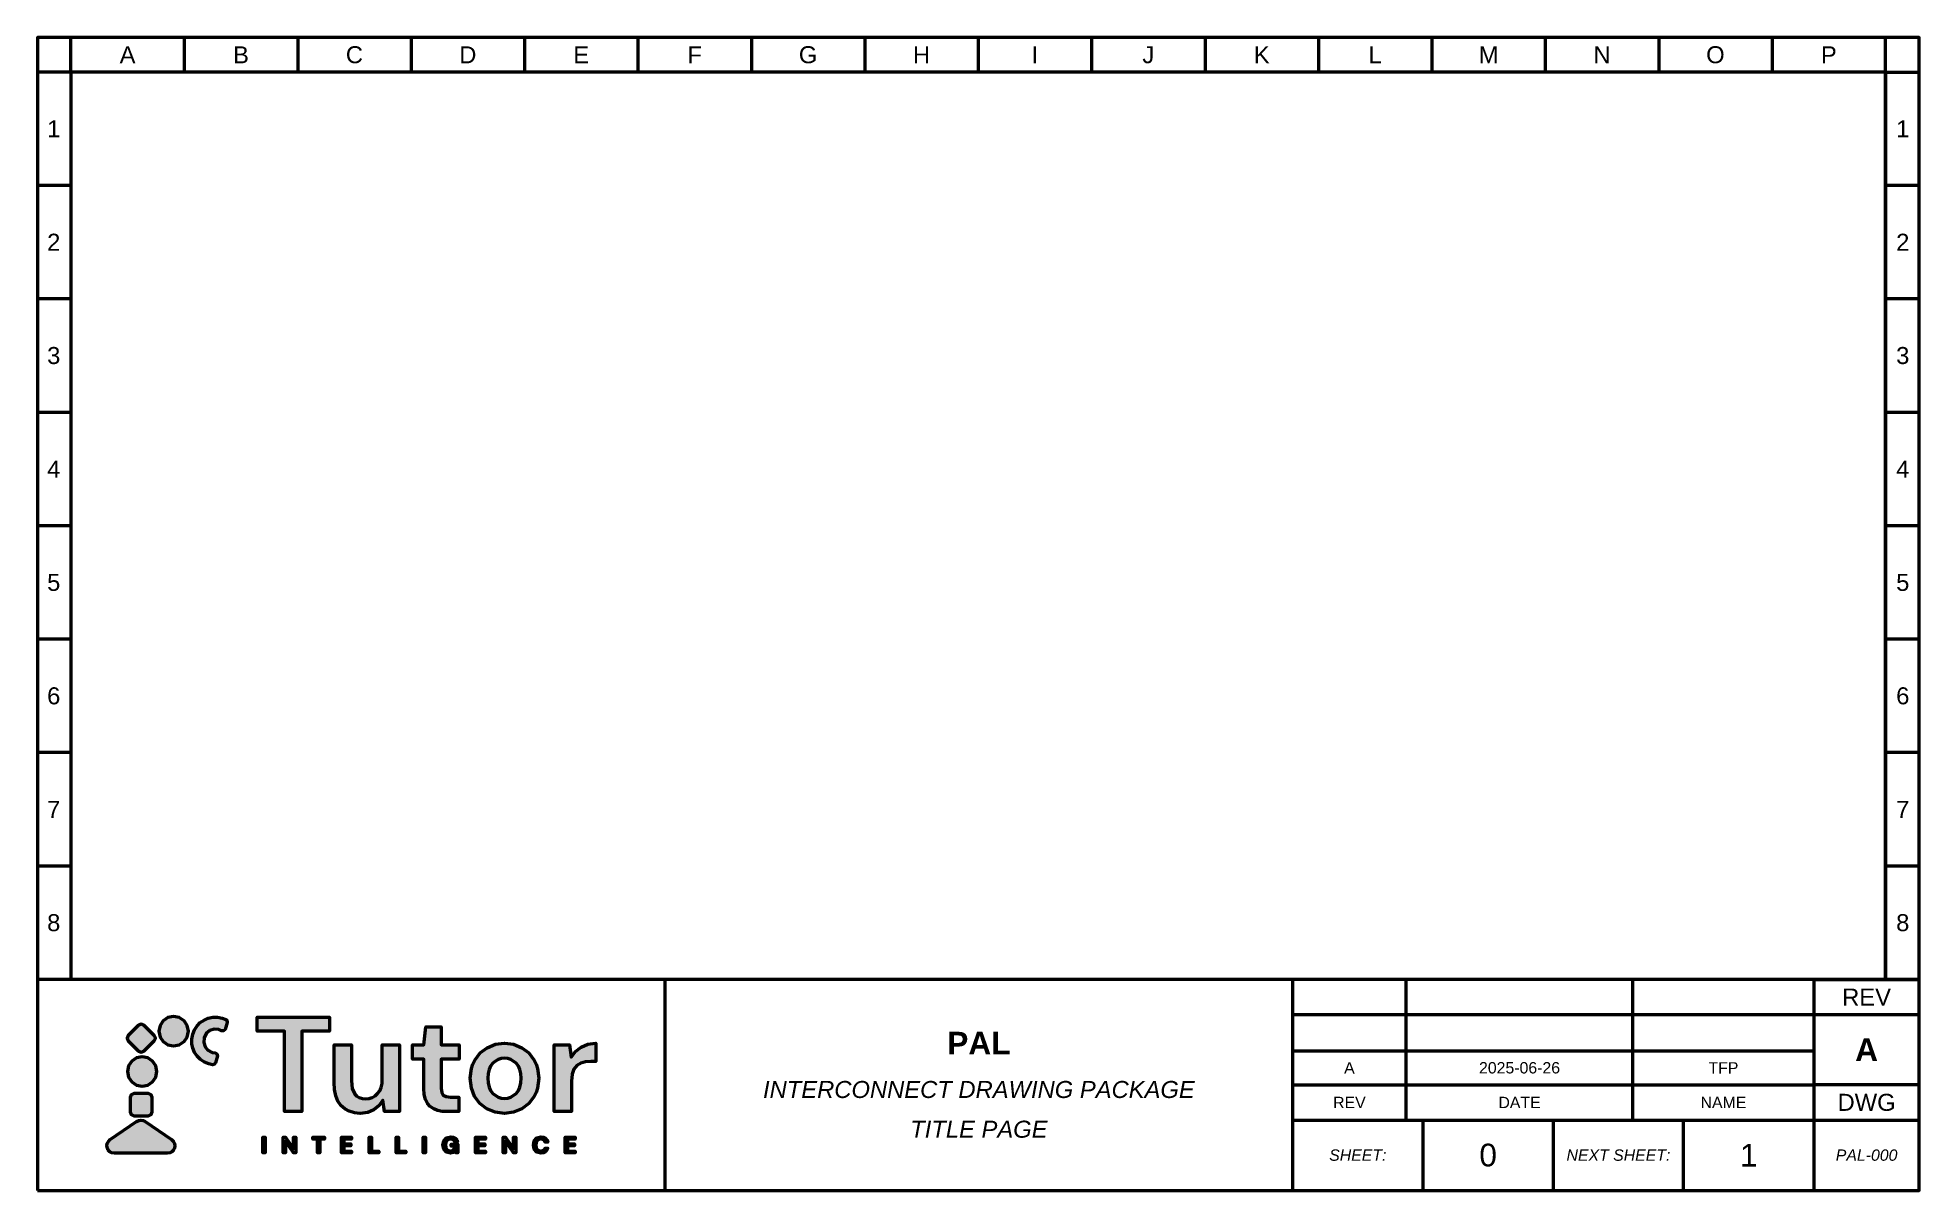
# Paper-space layout 'Example_layout' of a CAD drawing. Header units: inches. Extents: x 0 to 16.6, y 0 to 10.2.
import ezdxf

# ---------------------------------------------------------------- set-up
doc = ezdxf.new("R2010")
doc.units = ezdxf.units.IN
doc.header["$MEASUREMENT"] = 0
doc.layers.add('Layer 1', color=7, linetype='Continuous')
doc.styles.get("Standard").update_dxf_attribs({"font": 'arial.ttf'})

psp = doc.layouts.new('Example_layout')

# ---------------------------------------------------------------- hatches: boundary and pattern name
at = {"lineweight": 50, "true_color": 0x347eec}
h = psp.add_hatch(color=150, dxfattribs=at)
h.dxf.hatch_style = 1
h.paths.add_polyline_path([(1.153, 0.337), (1.175, 0.34), (1.194, 0.35), (1.208, 0.365), (1.216, 0.383), (1.219, 0.403), (1.216, 0.423), (1.207, 0.441), (1.19, 0.457), (0.958, 0.616), (0.94, 0.625), (0.92, 0.628), (0.901, 0.625), (0.883, 0.616), (0.65, 0.457), (0.634, 0.441), (0.624, 0.423), (0.621, 0.403), (0.625, 0.383), (0.633, 0.365), (0.647, 0.35), (0.665, 0.34), (0.688, 0.337)])
h.paths.add_polyline_path([(0.859, 0.863), (0.836, 0.853), (0.826, 0.83), (0.826, 0.701), (0.836, 0.678), (0.859, 0.668), (0.988, 0.668), (1.012, 0.678), (1.021, 0.701), (1.021, 0.83), (1.012, 0.853), (0.988, 0.863)])
h.paths.add_polyline_path([(0.932, 0.928), (0.983, 0.938), (1.024, 0.966), (1.052, 1.008), (1.062, 1.058), (1.052, 1.109), (1.024, 1.15), (0.983, 1.178), (0.932, 1.188), (0.882, 1.178), (0.84, 1.15), (0.812, 1.109), (0.802, 1.058), (0.812, 1.008), (0.84, 0.966), (0.882, 0.938)])
h.paths.add_polyline_path([(1.038, 1.328), (1.048, 1.351), (1.038, 1.374), (0.947, 1.465), (0.924, 1.475), (0.9, 1.465), (0.809, 1.374), (0.8, 1.351), (0.809, 1.328), (0.9, 1.236), (0.924, 1.227), (0.947, 1.236)])
h.paths.add_polyline_path([(1.117, 1.321), (1.158, 1.293), (1.209, 1.283), (1.259, 1.293), (1.301, 1.321), (1.328, 1.362), (1.339, 1.413), (1.328, 1.463), (1.301, 1.505), (1.259, 1.533), (1.209, 1.543), (1.158, 1.533), (1.117, 1.505), (1.089, 1.463), (1.079, 1.413), (1.089, 1.362)])
h.paths.add_polyline_path([(1.37, 1.303), (1.378, 1.263), (1.394, 1.226), (1.417, 1.193), (1.445, 1.164), (1.48, 1.141), (1.519, 1.125), (1.552, 1.118), (1.568, 1.122), (1.577, 1.135), (1.595, 1.197), (1.591, 1.214), (1.575, 1.222), (1.549, 1.226), (1.512, 1.245), (1.486, 1.276), (1.474, 1.315), (1.478, 1.356), (1.497, 1.393), (1.528, 1.419), (1.567, 1.431), (1.608, 1.428), (1.632, 1.417), (1.65, 1.415), (1.663, 1.427), (1.681, 1.489), (1.68, 1.505), (1.669, 1.516), (1.638, 1.528), (1.596, 1.536), (1.555, 1.536), (1.515, 1.527), (1.478, 1.511), (1.444, 1.489), (1.416, 1.46), (1.393, 1.425), (1.377, 1.386), (1.369, 1.344)])
at = {"lineweight": 50, "true_color": 0x000000}
h = psp.add_hatch(color=18, dxfattribs=at)
h.dxf.hatch_style = 1
h.paths.add_polyline_path([(2.34, 1.414), (2.584, 1.414), (2.584, 1.536), (1.946, 1.536), (1.946, 1.414), (2.188, 1.414), (2.188, 0.704), (2.34, 0.704)])
h.paths.add_polyline_path([(2.625, 0.961), (2.628, 0.898), (2.639, 0.843), (2.658, 0.797), (2.684, 0.758), (2.718, 0.728), (2.757, 0.707), (2.803, 0.694), (2.855, 0.689), (2.92, 0.697), (2.975, 0.72), (3.021, 0.757), (3.055, 0.804), (3.067, 0.704), (3.201, 0.704), (3.201, 1.293), (3.049, 1.293), (3.049, 0.989), (3.047, 0.951), (3.039, 0.917), (3.026, 0.888), (3.008, 0.863), (2.986, 0.843), (2.961, 0.829), (2.934, 0.821), (2.904, 0.818), (2.873, 0.82), (2.846, 0.828), (2.824, 0.841), (2.807, 0.858), (2.783, 0.908), (2.776, 0.975), (2.776, 1.293), (2.625, 1.293)])
h.paths.add_polyline_path([(3.416, 0.909), (3.419, 0.856), (3.43, 0.812), (3.447, 0.776), (3.472, 0.749), (3.502, 0.729), (3.537, 0.715), (3.576, 0.706), (3.62, 0.704), (3.724, 0.704), (3.724, 0.833), (3.65, 0.833), (3.611, 0.837), (3.586, 0.849), (3.573, 0.872), (3.568, 0.908), (3.568, 1.166), (3.727, 1.166), (3.727, 1.293), (3.568, 1.293), (3.568, 1.452), (3.434, 1.452), (3.416, 1.293), (3.315, 1.293), (3.315, 1.166), (3.416, 1.166)])
h.paths.add_polyline_path([(3.834, 0.912), (3.863, 0.837), (3.91, 0.775), (3.971, 0.729), (4.045, 0.699), (4.126, 0.689), (4.207, 0.699), (4.279, 0.729), (4.341, 0.775), (4.388, 0.837), (4.405, 0.873), (4.418, 0.912), (4.428, 0.999), (4.418, 1.084), (4.405, 1.123), (4.388, 1.159), (4.341, 1.222), (4.279, 1.268), (4.207, 1.298), (4.127, 1.308), (4.046, 1.298), (3.973, 1.268), (3.912, 1.222), (3.864, 1.159), (3.847, 1.123), (3.834, 1.084), (3.824, 0.999)])
h.paths.add_polyline_path([(3.98, 0.999), (3.982, 1.04), (3.99, 1.076), (4.004, 1.106), (4.023, 1.131), (4.046, 1.15), (4.071, 1.164), (4.098, 1.173), (4.127, 1.176), (4.155, 1.173), (4.182, 1.164), (4.229, 1.131), (4.249, 1.106), (4.262, 1.076), (4.271, 1.04), (4.273, 0.999), (4.271, 0.957), (4.262, 0.921), (4.249, 0.891), (4.229, 0.865), (4.182, 0.832), (4.155, 0.824), (4.126, 0.821), (4.097, 0.824), (4.07, 0.832), (4.023, 0.865), (4.004, 0.891), (3.99, 0.921), (3.982, 0.957)], flags=16)
h.paths.add_polyline_path([(4.564, 0.704), (4.716, 0.704), (4.716, 0.972), (4.722, 1.033), (4.738, 1.078), (4.764, 1.111), (4.8, 1.132), (4.841, 1.143), (4.889, 1.147), (4.932, 1.147), (4.932, 1.308), (4.861, 1.299), (4.801, 1.273), (4.752, 1.234), (4.714, 1.183), (4.7, 1.293), (4.564, 1.293)])
h.paths.add_polyline_path([(1.995, 0.34), (2.016, 0.34), (2.016, 0.479), (1.995, 0.479)])
h.paths.add_polyline_path([(2.196, 0.445), (2.265, 0.34), (2.286, 0.34), (2.286, 0.479), (2.265, 0.479), (2.265, 0.375), (2.196, 0.479), (2.175, 0.479), (2.175, 0.34), (2.196, 0.34)])
h.paths.add_polyline_path([(2.478, 0.34), (2.499, 0.34), (2.499, 0.462), (2.54, 0.462), (2.54, 0.479), (2.437, 0.479), (2.437, 0.462), (2.478, 0.462)])
h.paths.add_polyline_path([(2.69, 0.34), (2.778, 0.34), (2.778, 0.357), (2.711, 0.357), (2.711, 0.402), (2.772, 0.402), (2.772, 0.419), (2.711, 0.419), (2.711, 0.462), (2.778, 0.462), (2.778, 0.479), (2.69, 0.479)])
h.paths.add_polyline_path([(2.934, 0.34), (3.018, 0.34), (3.018, 0.357), (2.955, 0.357), (2.955, 0.479), (2.934, 0.479)])
h.paths.add_polyline_path([(3.171, 0.34), (3.255, 0.34), (3.255, 0.357), (3.192, 0.357), (3.192, 0.479), (3.171, 0.479)])
h.paths.add_polyline_path([(3.409, 0.34), (3.43, 0.34), (3.43, 0.479), (3.409, 0.479)])
h = psp.add_hatch(color=18, dxfattribs=at)
h.dxf.hatch_style = 1
h.paths.add_polyline_path([(3.606, 0.409), (3.609, 0.431), (3.618, 0.448), (3.633, 0.458), (3.652, 0.462), (3.676, 0.456), (3.689, 0.438), (3.713, 0.438), (3.705, 0.456), (3.692, 0.47), (3.674, 0.479), (3.652, 0.481), (3.616, 0.472), (3.592, 0.447), (3.584, 0.409), (3.592, 0.372), (3.615, 0.347), (3.649, 0.338), (3.676, 0.344), (3.694, 0.361), (3.696, 0.34), (3.715, 0.34), (3.715, 0.416), (3.656, 0.416), (3.656, 0.399), (3.694, 0.399), (3.681, 0.368), (3.669, 0.36), (3.65, 0.357), (3.632, 0.36), (3.618, 0.37), (3.609, 0.387)])
h = psp.add_hatch(color=18, dxfattribs=at)
h.dxf.hatch_style = 1
h.paths.add_polyline_path([(3.892, 0.402), (3.953, 0.402), (3.953, 0.419), (3.892, 0.419), (3.892, 0.462), (3.959, 0.462), (3.959, 0.479), (3.871, 0.479), (3.871, 0.34), (3.959, 0.34), (3.959, 0.357), (3.892, 0.357)])
h.paths.add_polyline_path([(4.115, 0.34), (4.136, 0.34), (4.136, 0.445), (4.206, 0.34), (4.227, 0.34), (4.227, 0.479), (4.206, 0.479), (4.206, 0.375), (4.136, 0.479), (4.115, 0.479)])
h.paths.add_polyline_path([(4.402, 0.41), (4.405, 0.432), (4.415, 0.448), (4.429, 0.459), (4.447, 0.463), (4.472, 0.455), (4.484, 0.436), (4.507, 0.436), (4.5, 0.455), (4.487, 0.47), (4.47, 0.478), (4.448, 0.481), (4.412, 0.472), (4.389, 0.447), (4.381, 0.41), (4.389, 0.372), (4.412, 0.347), (4.448, 0.338), (4.47, 0.341), (4.487, 0.35), (4.5, 0.364), (4.507, 0.382), (4.484, 0.382), (4.472, 0.364), (4.447, 0.357), (4.429, 0.36), (4.415, 0.371), (4.405, 0.388)])
h.paths.add_polyline_path([(4.661, 0.34), (4.749, 0.34), (4.749, 0.357), (4.682, 0.357), (4.682, 0.402), (4.743, 0.402), (4.743, 0.419), (4.682, 0.419), (4.682, 0.462), (4.749, 0.462), (4.749, 0.479), (4.661, 0.479)])

# ---------------------------------------------------------------- linework, layer by layer
at = {"lineweight": 50}
for p, q in [((0.303, 9.869), (0.303, 10.173)), ((1.303, 10.173), (1.303, 9.869)), ((2.303, 10.173), (2.303, 9.869)), ((3.303, 10.173), (3.303, 9.869)), ((4.303, 10.173), (4.303, 9.869)), ((5.303, 10.173), (5.303, 9.869)), ((6.303, 10.173), (6.303, 9.869)), ((7.303, 10.173), (7.303, 9.869)), ((8.303, 10.173), (8.303, 9.869)), ((9.303, 10.173), (9.303, 9.869)), ((10.303, 10.173), (10.303, 9.869)), ((11.303, 10.173), (11.303, 9.869)), ((12.303, 10.173), (12.303, 9.869)), ((13.303, 10.173), (13.303, 9.869)), ((14.303, 10.173), (14.303, 9.869)), ((15.303, 10.173), (15.303, 9.869)), ((16.303, 9.869), (16.303, 10.173)), ((0.303, 9.869), (0.01, 9.869)), ((16.303, 9.869), (16.303, 1.869)), ((16.303, 9.869), (16.601, 9.869)), ((0.303, 8.869), (0.01, 8.869)), ((16.601, 8.869), (16.303, 8.869)), ((0.303, 7.869), (0.01, 7.869)), ((16.601, 7.869), (16.303, 7.869)), ((0.303, 6.869), (0.01, 6.869)), ((16.601, 6.869), (16.303, 6.869)), ((0.303, 5.869), (0.01, 5.869)), ((16.601, 5.869), (16.303, 5.869)), ((0.303, 4.869), (0.01, 4.869)), ((16.601, 4.869), (16.303, 4.869)), ((0.303, 3.869), (0.01, 3.869)), ((16.601, 3.869), (16.303, 3.869)), ((0.303, 2.869), (0.01, 2.869)), ((16.601, 2.869), (16.303, 2.869)), ((16.601, 1.869), (0.01, 1.869)), ((5.543, 0.01), (5.543, 1.869)), ((11.076, 0.01), (11.076, 1.869)), ((12.076, 0.629), (12.076, 1.869)), ((14.076, 0.629), (14.076, 1.869)), ((15.672, 1.869), (15.672, 0.01)), ((15.672, 1.869), (16.601, 1.869)), ((11.076, 1.559), (15.672, 1.559)), ((15.672, 1.559), (16.601, 1.559)), ((11.076, 1.239), (15.672, 1.239)), ((11.076, 0.94), (15.672, 0.94)), ((16.601, 0.94), (15.672, 0.94)), ((11.076, 0.629), (15.672, 0.629)), ((12.225, 0.01), (12.225, 0.629)), ((13.374, 0.01), (13.374, 0.629)), ((14.523, 0.01), (14.523, 0.629)), ((15.672, 0.629), (16.601, 0.629))]:
    psp.add_line(p, q, dxfattribs=at)
psp.add_lwpolyline([(0.01, 0.01), (16.601, 0.01), (16.601, 10.173), (0.01, 10.173)], close=True, dxfattribs=at)
psp.add_lwpolyline([(16.303, 1.869), (16.303, 9.869), (0.303, 9.869), (0.303, 1.869)], dxfattribs=at)
at = {"layer": 'Layer 1', "color": 150, "lineweight": 50, "true_color": 0x347eec}
for points in [[(1.339, 1.413), (1.328, 1.463), (1.301, 1.505), (1.259, 1.533), (1.209, 1.543), (1.158, 1.533), (1.117, 1.505), (1.089, 1.463), (1.079, 1.413), (1.089, 1.362), (1.117, 1.321), (1.158, 1.293), (1.209, 1.283), (1.259, 1.293), (1.301, 1.321), (1.328, 1.362), (1.339, 1.413), (1.339, 1.413)], [(1.577, 1.135), (1.568, 1.122), (1.552, 1.118), (1.519, 1.125), (1.48, 1.141), (1.445, 1.164), (1.417, 1.193), (1.394, 1.226), (1.378, 1.263), (1.37, 1.303), (1.369, 1.344), (1.377, 1.386), (1.393, 1.425), (1.416, 1.46), (1.444, 1.489), (1.478, 1.511), (1.515, 1.527), (1.555, 1.536), (1.596, 1.536), (1.638, 1.528), (1.669, 1.516), (1.68, 1.505), (1.681, 1.489), (1.663, 1.427), (1.65, 1.415), (1.632, 1.417), (1.608, 1.428), (1.567, 1.431), (1.528, 1.419), (1.497, 1.393), (1.478, 1.356), (1.474, 1.315), (1.486, 1.276), (1.512, 1.245), (1.549, 1.226), (1.575, 1.222), (1.591, 1.214), (1.595, 1.197), (1.577, 1.135), (1.577, 1.135)], [(0.9, 1.236), (0.924, 1.227), (0.947, 1.236), (1.038, 1.328), (1.048, 1.351), (1.038, 1.374), (0.947, 1.465), (0.924, 1.475), (0.9, 1.465), (0.809, 1.374), (0.8, 1.351), (0.809, 1.328), (0.9, 1.236), (0.9, 1.236)], [(1.062, 1.058), (1.052, 1.109), (1.024, 1.15), (0.983, 1.178), (0.932, 1.188), (0.882, 1.178), (0.84, 1.15), (0.812, 1.109), (0.802, 1.058), (0.812, 1.008), (0.84, 0.966), (0.882, 0.938), (0.932, 0.928), (0.983, 0.938), (1.024, 0.966), (1.052, 1.008), (1.062, 1.058), (1.062, 1.058)], [(0.826, 0.701), (0.836, 0.678), (0.859, 0.668), (0.988, 0.668), (1.012, 0.678), (1.021, 0.701), (1.021, 0.83), (1.012, 0.853), (0.988, 0.863), (0.859, 0.863), (0.836, 0.853), (0.826, 0.83), (0.826, 0.701), (0.826, 0.701)], [(0.883, 0.616), (0.901, 0.625), (0.92, 0.628), (0.94, 0.625), (0.958, 0.616), (1.19, 0.457), (1.207, 0.441), (1.216, 0.423), (1.219, 0.403), (1.216, 0.383), (1.208, 0.365), (1.194, 0.35), (1.175, 0.34), (1.153, 0.337), (0.688, 0.337), (0.665, 0.34), (0.647, 0.35), (0.633, 0.365), (0.625, 0.383), (0.621, 0.403), (0.624, 0.423), (0.634, 0.441), (0.65, 0.457), (0.883, 0.616), (0.883, 0.616)]]:
    psp.add_lwpolyline(points, close=True, dxfattribs=at)
at = {"layer": 'Layer 1', "color": 7, "lineweight": 50}
for points in [[(2.188, 0.704), (2.188, 1.414), (1.946, 1.414), (1.946, 1.536), (2.584, 1.536), (2.584, 1.414), (2.34, 1.414), (2.34, 0.704), (2.188, 0.704), (2.188, 0.704)], [(3.62, 0.704), (3.576, 0.706), (3.537, 0.715), (3.502, 0.729), (3.472, 0.749), (3.447, 0.776), (3.43, 0.812), (3.419, 0.856), (3.416, 0.909), (3.416, 1.166), (3.315, 1.166), (3.315, 1.293), (3.416, 1.293), (3.434, 1.452), (3.568, 1.452), (3.568, 1.293), (3.727, 1.293), (3.727, 1.166), (3.568, 1.166), (3.568, 0.908), (3.573, 0.872), (3.586, 0.849), (3.611, 0.837), (3.65, 0.833), (3.724, 0.833), (3.724, 0.704), (3.62, 0.704), (3.62, 0.704)], [(2.855, 0.689), (2.803, 0.694), (2.757, 0.707), (2.718, 0.728), (2.684, 0.758), (2.658, 0.797), (2.639, 0.843), (2.628, 0.898), (2.625, 0.961), (2.625, 1.293), (2.776, 1.293), (2.776, 0.975), (2.783, 0.908), (2.807, 0.858), (2.824, 0.841), (2.846, 0.828), (2.873, 0.82), (2.904, 0.818), (2.934, 0.821), (2.961, 0.829), (2.986, 0.843), (3.008, 0.863), (3.026, 0.888), (3.039, 0.917), (3.047, 0.951), (3.049, 0.989), (3.049, 1.293), (3.201, 1.293), (3.201, 0.704), (3.067, 0.704), (3.055, 0.804), (3.021, 0.757), (2.975, 0.72), (2.92, 0.697), (2.855, 0.689), (2.855, 0.689)], [(4.126, 0.689), (4.045, 0.699), (3.971, 0.729), (3.91, 0.775), (3.863, 0.837), (3.834, 0.912), (3.824, 0.999), (3.834, 1.084), (3.847, 1.123), (3.864, 1.159), (3.912, 1.222), (3.973, 1.268), (4.046, 1.298), (4.127, 1.308), (4.207, 1.298), (4.279, 1.268), (4.341, 1.222), (4.388, 1.159), (4.405, 1.123), (4.418, 1.084), (4.428, 0.999), (4.418, 0.912), (4.405, 0.873), (4.388, 0.837), (4.341, 0.775), (4.279, 0.729), (4.207, 0.699), (4.126, 0.689), (4.126, 0.689)], [(4.126, 0.821), (4.155, 0.824), (4.182, 0.832), (4.229, 0.865), (4.249, 0.891), (4.262, 0.921), (4.271, 0.957), (4.273, 0.999), (4.271, 1.04), (4.262, 1.076), (4.249, 1.106), (4.229, 1.131), (4.182, 1.164), (4.155, 1.173), (4.127, 1.176), (4.098, 1.173), (4.071, 1.164), (4.046, 1.15), (4.023, 1.131), (4.004, 1.106), (3.99, 1.076), (3.982, 1.04), (3.98, 0.999), (3.982, 0.957), (3.99, 0.921), (4.004, 0.891), (4.023, 0.865), (4.07, 0.832), (4.097, 0.824), (4.126, 0.821), (4.126, 0.821)], [(4.564, 0.704), (4.564, 1.293), (4.7, 1.293), (4.714, 1.183), (4.752, 1.234), (4.801, 1.273), (4.861, 1.299), (4.932, 1.308), (4.932, 1.147), (4.889, 1.147), (4.841, 1.143), (4.8, 1.132), (4.764, 1.111), (4.738, 1.078), (4.722, 1.033), (4.716, 0.972), (4.716, 0.704), (4.564, 0.704), (4.564, 0.704)], [(1.995, 0.34), (1.995, 0.479), (2.016, 0.479), (2.016, 0.34), (1.995, 0.34), (1.995, 0.34)], [(2.175, 0.34), (2.175, 0.479), (2.196, 0.479), (2.265, 0.375), (2.265, 0.479), (2.286, 0.479), (2.286, 0.34), (2.265, 0.34), (2.196, 0.445), (2.196, 0.34), (2.175, 0.34), (2.175, 0.34)], [(2.478, 0.34), (2.478, 0.462), (2.437, 0.462), (2.437, 0.479), (2.54, 0.479), (2.54, 0.462), (2.499, 0.462), (2.499, 0.34), (2.478, 0.34), (2.478, 0.34)], [(2.69, 0.34), (2.69, 0.479), (2.778, 0.479), (2.778, 0.462), (2.711, 0.462), (2.711, 0.419), (2.772, 0.419), (2.772, 0.402), (2.711, 0.402), (2.711, 0.357), (2.778, 0.357), (2.778, 0.34), (2.69, 0.34), (2.69, 0.34)], [(2.934, 0.34), (2.934, 0.479), (2.955, 0.479), (2.955, 0.357), (3.018, 0.357), (3.018, 0.34), (2.934, 0.34), (2.934, 0.34)], [(3.171, 0.34), (3.171, 0.479), (3.192, 0.479), (3.192, 0.357), (3.255, 0.357), (3.255, 0.34), (3.171, 0.34), (3.171, 0.34)], [(3.409, 0.34), (3.409, 0.479), (3.43, 0.479), (3.43, 0.34), (3.409, 0.34), (3.409, 0.34)], [(3.649, 0.338), (3.615, 0.347), (3.592, 0.372), (3.584, 0.409), (3.592, 0.447), (3.616, 0.472), (3.652, 0.481), (3.674, 0.479), (3.692, 0.47), (3.705, 0.456), (3.713, 0.438), (3.689, 0.438), (3.676, 0.456), (3.652, 0.462), (3.633, 0.458), (3.618, 0.448), (3.609, 0.431), (3.606, 0.409), (3.609, 0.387), (3.618, 0.37), (3.632, 0.36), (3.65, 0.357), (3.669, 0.36), (3.681, 0.368), (3.694, 0.399), (3.656, 0.399), (3.656, 0.416), (3.715, 0.416), (3.715, 0.34), (3.696, 0.34), (3.694, 0.361), (3.676, 0.344), (3.649, 0.338), (3.649, 0.338)], [(3.871, 0.34), (3.871, 0.479), (3.959, 0.479), (3.959, 0.462), (3.892, 0.462), (3.892, 0.419), (3.953, 0.419), (3.953, 0.402), (3.892, 0.402), (3.892, 0.357), (3.959, 0.357), (3.959, 0.34), (3.871, 0.34), (3.871, 0.34)], [(4.115, 0.34), (4.115, 0.479), (4.136, 0.479), (4.206, 0.375), (4.206, 0.479), (4.227, 0.479), (4.227, 0.34), (4.206, 0.34), (4.136, 0.445), (4.136, 0.34), (4.115, 0.34), (4.115, 0.34)], [(4.448, 0.338), (4.412, 0.347), (4.389, 0.372), (4.381, 0.41), (4.389, 0.447), (4.412, 0.472), (4.448, 0.481), (4.47, 0.478), (4.487, 0.47), (4.5, 0.455), (4.507, 0.436), (4.484, 0.436), (4.472, 0.455), (4.447, 0.463), (4.429, 0.459), (4.415, 0.448), (4.405, 0.432), (4.402, 0.41), (4.405, 0.388), (4.415, 0.371), (4.429, 0.36), (4.447, 0.357), (4.472, 0.364), (4.484, 0.382), (4.507, 0.382), (4.5, 0.364), (4.487, 0.35), (4.47, 0.341), (4.448, 0.338), (4.448, 0.338)], [(4.661, 0.34), (4.661, 0.479), (4.749, 0.479), (4.749, 0.462), (4.682, 0.462), (4.682, 0.419), (4.743, 0.419), (4.743, 0.402), (4.682, 0.402), (4.682, 0.357), (4.749, 0.357), (4.749, 0.34), (4.661, 0.34), (4.661, 0.34)]]:
    psp.add_lwpolyline(points, close=True, dxfattribs=at)

# ---------------------------------------------------------------- texts
at = {"lineweight": 50}
for s, width, heights, insert, char_height, attachment_point in [('\\pxqc;A', 1, [0], (0.303, 10.021), 0.15, 4), ('\\pxqc;B', 1, [0], (1.303, 10.021), 0.15, 4), ('\\pxqc;C', 1, [0], (2.303, 10.021), 0.15, 4), ('\\pxqc;D', 1, [0], (3.303, 10.021), 0.15, 4), ('\\pxqc;E', 1, [0], (4.303, 10.021), 0.15, 4), ('\\pxqc;F', 1, [0], (5.303, 10.021), 0.15, 4), ('\\pxqc;G', 1, [0], (6.303, 10.021), 0.15, 4), ('\\pxqc;H', 1, [0], (7.303, 10.021), 0.15, 4), ('\\pxqc;I', 1, [0], (8.303, 10.021), 0.15, 4), ('\\pxqc;J', 1, [0], (9.303, 10.021), 0.15, 4), ('\\pxqc;K', 1, [0], (10.303, 10.021), 0.15, 4), ('\\pxqc;L', 1, [0], (11.303, 10.021), 0.15, 4), ('\\pxqc;M', 1, [0], (12.303, 10.021), 0.15, 4), ('\\pxqc;N', 1, [0], (13.303, 10.021), 0.15, 4), ('\\pxqc;O', 1, [0], (14.303, 10.021), 0.15, 4), ('\\pxqc;P', 1, [0], (15.303, 10.021), 0.15, 4), ('1', 0.28267, [0.985], (0.152, 9.369), 0.15, 5), ('1', 0.28267, [0.985], (16.455, 9.369), 0.15, 5), ('2', 0.28267, [0.985], (0.152, 8.369), 0.15, 5), ('2', 0.28267, [0.985], (16.455, 8.369), 0.15, 5), ('3', 0.28267, [0.985], (0.152, 7.369), 0.15, 5), ('3', 0.28267, [0.985], (16.455, 7.369), 0.15, 5), ('4', 0.28267, [0.985], (0.152, 6.369), 0.15, 5), ('4', 0.28267, [0.985], (16.455, 6.369), 0.15, 5), ('5', 0.28267, [0.985], (0.152, 5.369), 0.15, 5), ('5', 0.28267, [0.985], (16.455, 5.369), 0.15, 5), ('6', 0.28267, [0.985], (0.152, 4.369), 0.15, 5), ('6', 0.28267, [0.985], (16.455, 4.369), 0.15, 5), ('7', 0.28267, [0.985], (0.152, 3.369), 0.15, 5), ('7', 0.28267, [0.985], (16.455, 3.369), 0.15, 5), ('8', 0.28267, [0.985], (0.152, 2.369), 0.15, 5), ('8', 0.28267, [0.985], (16.455, 2.369), 0.15, 5), ('REV', 0.54893, [0], (16.136, 1.714), 0.15, 5), ('{\\fArial|b1|i0|c0|p34;PAL}\\P{\\H0.3x;\\P\\fArial|b0|i1|c0|p34;\\H2.5x;INTERCONNECT DRAWING PACKAGE\\P\\H0.4x;\\P\\H2.5x;TITLE PAGE}', 5.07696, [0], (8.309, 0.94), 0.2, 5), ('{\\fArial|b1|i0|c0|p34;A}', 1.04591, [0], (16.136, 1.25), 0.2, 5), ('A', 1, [0], (11.576, 1.09), 0.1, 5), ('2025-06-26', 1, [0], (13.076, 1.09), 0.1, 5), ('TFP', 1, [0], (14.874, 1.09), 0.1, 5), ('REV', 1, [0], (11.576, 0.785), 0.1, 5), ('DATE', 2, [0], (13.076, 0.785), 0.1, 5), ('NAME', 1.59557, [0], (14.874, 0.785), 0.1, 5), ('DWG', 0.54893, [0], (16.136, 0.785), 0.15, 5), ('{\\fArial|b0|i1|c0|p34;SHEET:}', 1.04591, [0], (11.65, 0.32), 0.1, 5), ('0', 1.04591, [0], (12.799, 0.32), 0.2, 5), ('{\\fArial|b0|i1|c0|p34;NEXT SHEET:}', 1.04591, [0], (13.948, 0.32), 0.1, 5), ('1', 1.04591, [0], (15.097, 0.32), 0.2, 5), ('{\\fArial|b0|i1|c0|p34;PAL-000}', 1.04591, [0], (16.136, 0.32), 0.1, 5)]:
    psp.add_mtext_dynamic_manual_height_columns(s, width=width, gutter_width=1, heights=heights, dxfattribs=dict(at, insert=insert, char_height=char_height, attachment_point=attachment_point))

doc.saveas('drawing.dxf')
